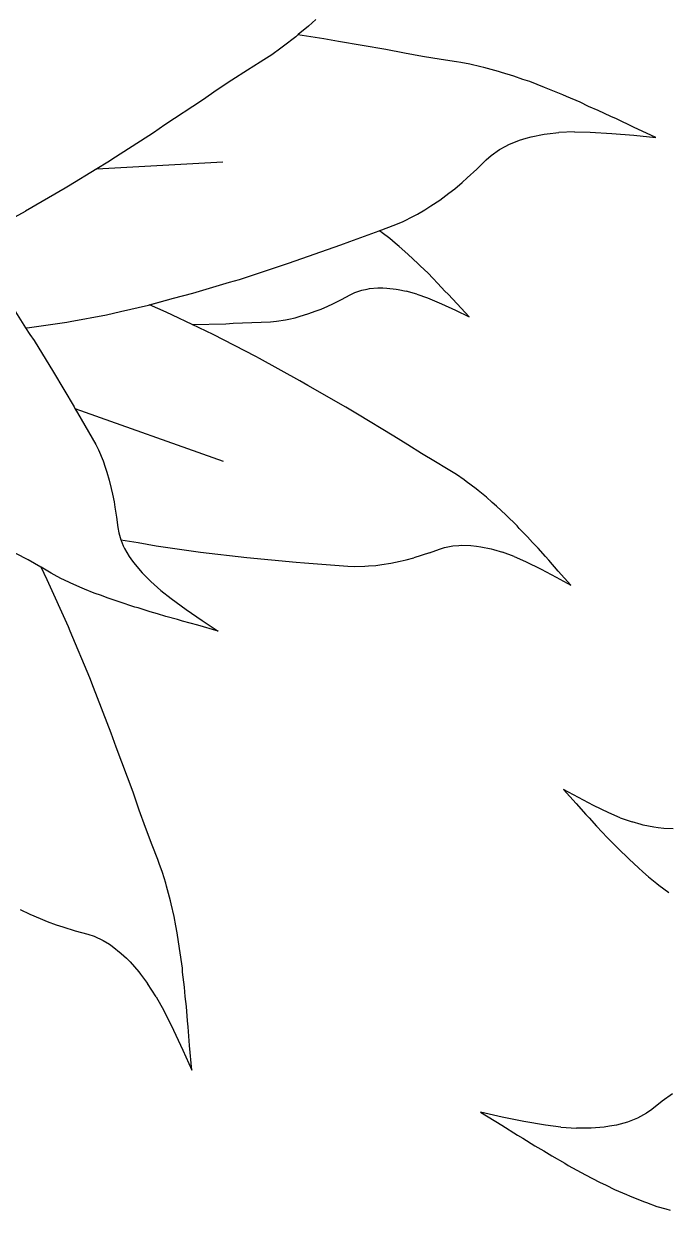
# Model space of a CAD drawing. Header units: metres. Extents: x 244.4 to 340.3, y -4.1 to 64.3.
# Drawn here: x 301.0383 to 301.2856, y 32.8411 to 33.2972 of the extents above; entities that cross this region are included whole.
import ezdxf

# ---------------------------------------------------------------- set-up
doc = ezdxf.new("R2010")
doc.units = ezdxf.units.M
doc.layers.add('Edges', color=7, linetype='Continuous')

msp = doc.modelspace()

# ---------------------------------------------------------------- linework, layer by layer
at = {"layer": 'Edges'}
for p, q in [((301.15069, 33.29883), (301.14793, 33.29631)), ((301.14395, 33.29306), (301.14379, 33.29292)), ((301.14793, 33.29631), (301.14395, 33.29306)), ((301.13833, 33.28859), (301.13731, 33.28789)), ((301.14303, 33.29225), (301.13833, 33.28859)), ((301.14379, 33.29292), (301.14303, 33.29225)), ((301.15379, 33.29142), (301.14379, 33.29292)), ((301.15949, 33.29038), (301.15379, 33.29142)), ((301.17771, 33.28732), (301.15949, 33.29038)), ((301.13381, 33.28533), (301.13076, 33.28338)), ((301.13731, 33.28789), (301.13381, 33.28533)), ((301.18483, 33.28589), (301.17771, 33.28732)), ((301.19179, 33.28463), (301.18483, 33.28589)), ((301.19902, 33.28346), (301.19179, 33.28463)), ((301.12439, 33.27941), (301.11837, 33.27557)), ((301.12936, 33.28244), (301.12439, 33.27941)), ((301.13076, 33.28338), (301.12936, 33.28244)), ((301.20483, 33.28262), (301.19902, 33.28346)), ((301.2065, 33.2823), (301.20483, 33.28262)), ((301.21005, 33.2817), (301.2065, 33.2823)), ((301.21424, 33.2807), (301.21005, 33.2817)), ((301.21542, 33.28045), (301.21424, 33.2807)), ((301.22106, 33.27891), (301.21542, 33.28045)), ((301.11837, 33.27557), (301.11275, 33.2718)), ((301.2222, 33.27853), (301.22106, 33.27891)), ((301.22697, 33.27708), (301.2222, 33.27853)), ((301.23037, 33.27583), (301.22697, 33.27708)), ((301.23302, 33.27496), (301.23037, 33.27583)), ((301.23869, 33.27275), (301.23302, 33.27496)), ((301.11275, 33.2718), (301.10717, 33.26785)), ((301.24573, 33.26993), (301.23869, 33.27275)), ((301.10717, 33.26785), (301.09267, 33.2583)), ((301.24715, 33.26925), (301.24573, 33.26993)), ((301.25246, 33.26704), (301.24715, 33.26925)), ((301.2557, 33.26546), (301.25246, 33.26704)), ((301.25936, 33.26393), (301.2557, 33.26546)), ((301.26431, 33.2615), (301.25936, 33.26393)), ((301.26645, 33.26061), (301.26431, 33.2615)), ((301.09267, 33.2583), (301.08825, 33.25527)), ((301.27294, 33.25746), (301.26645, 33.26061)), ((301.28155, 33.25345), (301.27294, 33.25746)), ((301.08825, 33.25527), (301.07362, 33.24595)), ((301.22495, 33.25079), (301.22908, 33.25243)), ((301.22908, 33.25243), (301.23163, 33.25319)), ((301.23163, 33.25319), (301.23362, 33.25374)), ((301.23362, 33.25374), (301.23862, 33.25471)), ((301.23862, 33.25471), (301.23969, 33.25484)), ((301.23969, 33.25484), (301.24421, 33.25535)), ((301.25025, 33.25563), (301.24421, 33.25535)), ((301.25025, 33.25563), (301.25625, 33.25556)), ((301.25625, 33.25556), (301.26466, 33.25509)), ((301.26466, 33.25509), (301.27311, 33.25433)), ((301.27311, 33.25433), (301.28155, 33.25345)), ((301.21815, 33.24661), (301.22135, 33.24884)), ((301.22135, 33.24884), (301.22379, 33.2502)), ((301.22379, 33.2502), (301.22495, 33.25079)), ((301.06651, 33.24145), (301.11497, 33.24416)), ((301.07066, 33.24398), (301.06651, 33.24145)), ((301.07362, 33.24595), (301.07066, 33.24398)), ((301.21268, 33.24136), (301.21624, 33.24494)), ((301.21624, 33.24494), (301.21815, 33.24661)), ((301.06651, 33.24145), (301.05563, 33.23482)), ((301.20898, 33.238), (301.21268, 33.24136)), ((301.05428, 33.23396), (301.03909, 33.22519)), ((301.05563, 33.23482), (301.05428, 33.23396)), ((301.20189, 33.23208), (301.20416, 33.2338)), ((301.20416, 33.2338), (301.20702, 33.23619)), ((301.20702, 33.23619), (301.20898, 33.238)), ((301.195, 33.22716), (301.19843, 33.22944)), ((301.19843, 33.22944), (301.20189, 33.23208)), ((301.02514, 33.2177), (301.03909, 33.22519)), ((301.18989, 33.22401), (301.19272, 33.22566)), ((301.19272, 33.22566), (301.195, 33.22716)), ((301.17517, 33.21767), (301.18158, 33.22002)), ((301.18158, 33.22002), (301.18437, 33.22119)), ((301.18437, 33.22119), (301.18833, 33.2232)), ((301.18833, 33.2232), (301.18989, 33.22401)), ((301.16379, 33.2135), (301.17517, 33.21767)), ((301.17562, 33.21736), (301.17517, 33.21767)), ((301.17631, 33.2168), (301.17562, 33.21736)), ((301.1792, 33.21462), (301.17631, 33.2168)), ((301.14023, 33.20514), (301.16038, 33.21217)), ((301.16038, 33.21217), (301.16379, 33.2135)), ((301.18122, 33.2129), (301.1792, 33.21462)), ((301.1828, 33.21164), (301.18122, 33.2129)), ((301.1861, 33.20869), (301.1828, 33.21164)), ((301.19013, 33.20497), (301.1861, 33.20869)), ((301.12133, 33.19895), (301.14023, 33.20514)), ((301.19092, 33.20414), (301.19013, 33.20497)), ((301.19392, 33.20128), (301.19092, 33.20414)), ((301.10338, 33.19359), (301.11755, 33.19788)), ((301.11755, 33.19788), (301.12133, 33.19895)), ((301.1957, 33.19937), (301.19392, 33.20128)), ((301.19774, 33.19739), (301.1957, 33.19937)), ((301.20042, 33.19446), (301.19774, 33.19739)), ((301.09599, 33.19169), (301.10338, 33.19359)), ((301.16062, 33.19122), (301.16397, 33.19306)), ((301.16397, 33.19306), (301.1657, 33.19387)), ((301.1657, 33.19387), (301.16844, 33.19479)), ((301.16844, 33.19479), (301.17045, 33.19524)), ((301.17045, 33.19524), (301.17139, 33.19541)), ((301.17139, 33.19541), (301.17461, 33.19569)), ((301.17461, 33.19569), (301.17654, 33.19567)), ((301.17654, 33.19567), (301.17801, 33.19562)), ((301.17801, 33.19562), (301.18164, 33.19521)), ((301.18164, 33.19521), (301.18239, 33.19505)), ((301.18239, 33.19505), (301.18555, 33.1944)), ((301.18966, 33.19324), (301.18555, 33.1944)), ((301.18966, 33.19324), (301.19365, 33.19183)), ((301.20162, 33.19331), (301.20042, 33.19446)), ((301.20511, 33.1895), (301.20162, 33.19331)), ((301.07553, 33.18663), (301.08635, 33.18906)), ((301.08635, 33.18906), (301.09599, 33.19169)), ((301.08673, 33.18917), (301.09599, 33.19169)), ((301.09315, 33.18633), (301.08673, 33.18917)), ((301.15283, 33.18756), (301.15541, 33.18868)), ((301.15541, 33.18868), (301.15723, 33.18957)), ((301.15723, 33.18957), (301.16062, 33.19122)), ((301.19365, 33.19183), (301.1991, 33.18958)), ((301.1991, 33.18958), (301.20446, 33.18712)), ((301.20975, 33.18458), (301.20511, 33.1895)), ((301.03517, 33.18642), (301.03907, 33.18034)), ((301.05622, 33.18276), (301.07019, 33.18536)), ((301.07019, 33.18536), (301.07553, 33.18663)), ((301.09564, 33.18524), (301.09315, 33.18633)), ((301.10318, 33.18162), (301.09564, 33.18524)), ((301.13901, 33.18341), (301.14032, 33.18364)), ((301.14032, 33.18364), (301.14274, 33.1842)), ((301.14274, 33.1842), (301.14474, 33.18477)), ((301.14474, 33.18477), (301.14772, 33.18566)), ((301.14772, 33.18566), (301.15082, 33.18681)), ((301.15082, 33.18681), (301.15283, 33.18756)), ((301.20446, 33.18712), (301.20975, 33.18458)), ((301.03907, 33.18034), (301.04062, 33.18047)), ((301.03907, 33.18034), (301.04074, 33.17772)), ((301.04062, 33.18047), (301.05488, 33.1825)), ((301.05488, 33.1825), (301.05622, 33.18276)), ((301.10318, 33.18162), (301.11614, 33.1819)), ((301.11129, 33.17773), (301.10318, 33.18162)), ((301.11614, 33.1819), (301.11894, 33.18207)), ((301.11894, 33.18207), (301.13336, 33.18266)), ((301.13336, 33.18266), (301.13566, 33.18286)), ((301.13566, 33.18286), (301.13901, 33.18341)), ((301.04074, 33.17772), (301.04231, 33.1754)), ((301.04231, 33.1754), (301.04976, 33.16331)), ((301.12764, 33.16931), (301.11129, 33.17773)), ((301.1291, 33.1685), (301.12764, 33.16931)), ((301.14464, 33.16001), (301.1291, 33.1685)), ((301.04976, 33.16331), (301.05771, 33.14994)), ((301.14772, 33.15821), (301.14464, 33.16001)), ((301.16233, 33.14982), (301.14772, 33.15821)), ((301.05771, 33.14994), (301.05804, 33.14932)), ((301.05804, 33.14932), (301.05898, 33.14759)), ((301.05804, 33.14932), (301.11504, 33.12903)), ((301.05898, 33.14759), (301.06603, 33.13543)), ((301.16674, 33.14711), (301.16233, 33.14982)), ((301.18074, 33.13872), (301.16674, 33.14711)), ((301.18614, 33.13528), (301.18074, 33.13872)), ((301.06603, 33.13543), (301.06706, 33.13343)), ((301.06706, 33.13343), (301.06888, 33.12915)), ((301.19137, 33.13204), (301.18614, 33.13528)), ((301.06888, 33.12915), (301.06972, 33.12681)), ((301.19677, 33.1288), (301.19137, 33.13204)), ((301.20108, 33.1263), (301.19677, 33.1288)), ((301.06972, 33.12681), (301.07033, 33.12482)), ((301.07033, 33.12482), (301.07126, 33.12179)), ((301.20229, 33.12552), (301.20108, 33.1263)), ((301.20485, 33.12394), (301.20229, 33.12552)), ((301.07126, 33.12179), (301.07203, 33.11851)), ((301.20779, 33.12187), (301.20485, 33.12394)), ((301.20862, 33.12131), (301.20779, 33.12187)), ((301.21247, 33.11839), (301.20862, 33.12131)), ((301.07203, 33.11851), (301.07256, 33.11634)), ((301.07256, 33.11634), (301.07313, 33.11348)), ((301.21322, 33.11774), (301.21247, 33.11839)), ((301.21638, 33.11519), (301.21322, 33.11774)), ((301.21856, 33.11321), (301.21638, 33.11519)), ((301.07313, 33.11348), (301.07343, 33.11141)), ((301.07343, 33.11141), (301.07406, 33.10752)), ((301.22028, 33.11175), (301.21856, 33.11321)), ((301.22383, 33.10838), (301.22028, 33.11175)), ((301.07406, 33.10752), (301.07451, 33.10355)), ((301.22816, 33.10415), (301.22383, 33.10838)), ((301.07451, 33.10355), (301.07489, 33.10155)), ((301.07489, 33.10155), (301.0757, 33.09888)), ((301.229, 33.10322), (301.22816, 33.10415)), ((301.2322, 33.09999), (301.229, 33.10322)), ((301.0757, 33.09888), (301.08236, 33.09776)), ((301.0757, 33.09888), (301.07579, 33.09857)), ((301.07579, 33.09857), (301.07666, 33.09651)), ((301.08236, 33.09776), (301.0893, 33.09653)), ((301.23408, 33.09785), (301.2322, 33.09999)), ((301.23625, 33.09563), (301.23408, 33.09785)), ((301.04006, 33.09109), (301.03534, 33.09358)), ((301.07666, 33.09651), (301.07711, 33.09555)), ((301.07711, 33.09555), (301.07893, 33.09243)), ((301.07893, 33.09243), (301.08017, 33.09065)), ((301.0893, 33.09653), (301.1028, 33.09464)), ((301.1028, 33.09464), (301.10632, 33.09411)), ((301.10632, 33.09411), (301.12421, 33.09202)), ((301.19447, 33.09385), (301.18847, 33.09193)), ((301.19447, 33.09385), (301.19833, 33.09529)), ((301.19833, 33.09529), (301.20031, 33.0959)), ((301.20031, 33.0959), (301.20344, 33.09649)), ((301.20344, 33.09649), (301.20573, 33.0967)), ((301.20573, 33.0967), (301.20678, 33.09676)), ((301.20678, 33.09676), (301.21041, 33.09665)), ((301.21041, 33.09665), (301.21257, 33.09639)), ((301.21257, 33.09639), (301.21422, 33.09617)), ((301.21422, 33.09617), (301.21826, 33.09531)), ((301.21826, 33.09531), (301.2191, 33.09507)), ((301.2191, 33.09507), (301.22259, 33.09404)), ((301.2271, 33.09238), (301.22259, 33.09404)), ((301.2271, 33.09238), (301.23146, 33.09049)), ((301.23908, 33.09236), (301.23625, 33.09563)), ((301.24034, 33.09107), (301.23908, 33.09236)), ((301.04497, 33.08835), (301.04006, 33.09109)), ((301.04503, 33.08831), (301.04497, 33.08835)), ((301.04737, 33.08351), (301.04503, 33.08831)), ((301.04892, 33.08603), (301.04503, 33.08831)), ((301.08017, 33.09065), (301.08119, 33.08928)), ((301.08119, 33.08928), (301.08393, 33.08609)), ((301.12421, 33.09202), (301.14316, 33.0902)), ((301.14316, 33.0902), (301.14641, 33.08999)), ((301.14641, 33.08999), (301.16302, 33.08869)), ((301.16302, 33.08869), (301.16567, 33.08859)), ((301.16567, 33.08859), (301.16955, 33.08871)), ((301.16955, 33.08871), (301.17106, 33.08877)), ((301.17106, 33.08877), (301.17386, 33.08902)), ((301.17386, 33.08902), (301.17617, 33.08934)), ((301.17617, 33.08934), (301.1796, 33.08986)), ((301.1796, 33.08986), (301.18318, 33.09063)), ((301.18318, 33.09063), (301.18549, 33.09113)), ((301.18549, 33.09113), (301.18847, 33.09193)), ((301.23146, 33.09049), (301.23739, 33.0876)), ((301.244, 33.08683), (301.24034, 33.09107)), ((301.05553, 33.06537), (301.04737, 33.08351)), ((301.0501, 33.08541), (301.04892, 33.08603)), ((301.05259, 33.08402), (301.0501, 33.08541)), ((301.05567, 33.08256), (301.05259, 33.08402)), ((301.08393, 33.08609), (301.08456, 33.08546)), ((301.08456, 33.08546), (301.08726, 33.08277)), ((301.23739, 33.0876), (301.24317, 33.08451)), ((301.24317, 33.08451), (301.24885, 33.08136)), ((301.24885, 33.08136), (301.244, 33.08683)), ((301.05653, 33.08211), (301.05567, 33.08256)), ((301.06083, 33.08022), (301.05653, 33.08211)), ((301.06174, 33.07988), (301.06083, 33.08022)), ((301.06548, 33.07833), (301.06174, 33.07988)), ((301.09107, 33.0794), (301.08726, 33.08277)), ((301.09107, 33.0794), (301.09507, 33.07625)), ((301.06825, 33.07736), (301.06548, 33.07833)), ((301.07039, 33.07652), (301.06825, 33.07736)), ((301.07512, 33.07494), (301.07039, 33.07652)), ((301.0811, 33.07298), (301.07512, 33.07494)), ((301.09507, 33.07625), (301.10091, 33.07199)), ((301.08235, 33.07265), (301.0811, 33.07298)), ((301.08694, 33.07119), (301.08235, 33.07265)), ((301.08985, 33.07043), (301.08694, 33.07119)), ((301.09304, 33.0694), (301.08985, 33.07043)), ((301.10091, 33.07199), (301.10699, 33.06785)), ((301.05621, 33.06369), (301.05553, 33.06537)), ((301.09754, 33.06823), (301.09304, 33.0694)), ((301.09942, 33.0676), (301.09754, 33.06823)), ((301.10534, 33.06601), (301.09942, 33.0676)), ((301.11318, 33.06372), (301.10534, 33.06601)), ((301.10699, 33.06785), (301.11318, 33.06372)), ((301.06374, 33.04573), (301.05621, 33.06369)), ((301.06513, 33.04205), (301.06374, 33.04573)), ((301.07202, 33.02456), (301.06513, 33.04205)), ((301.07397, 33.0191), (301.07202, 33.02456)), ((301.08043, 33.00179), (301.07397, 33.0191)), ((301.08275, 32.99492), (301.08043, 33.00179)), ((301.25175, 32.99976), (301.24605, 33.00287)), ((301.24605, 33.00287), (301.25094, 32.99744)), ((301.25094, 32.99744), (301.25463, 32.99322)), ((301.25756, 32.99671), (301.25175, 32.99976)), ((301.2635, 32.99386), (301.25756, 32.99671)), ((301.08514, 32.98826), (301.08275, 32.99492)), ((301.25463, 32.99322), (301.25589, 32.99194)), ((301.25589, 32.99194), (301.25874, 32.98869)), ((301.26787, 32.99201), (301.2635, 32.99386)), ((301.26787, 32.99201), (301.2724, 32.99038)), ((301.08774, 32.98141), (301.08514, 32.98826)), ((301.25874, 32.98869), (301.26093, 32.98649)), ((301.2759, 32.98937), (301.2724, 32.99038)), ((301.27674, 32.98914), (301.2759, 32.98937)), ((301.28078, 32.98831), (301.27674, 32.98914)), ((301.28243, 32.98809), (301.28078, 32.98831)), ((301.2846, 32.98786), (301.28243, 32.98809)), ((301.28822, 32.98777), (301.2846, 32.98786)), ((301.26093, 32.98649), (301.26283, 32.98436)), ((301.26283, 32.98436), (301.26605, 32.98115)), ((301.08992, 32.97596), (301.08774, 32.98141)), ((301.26605, 32.98115), (301.26689, 32.98023)), ((301.26689, 32.98023), (301.27125, 32.97603)), ((301.09048, 32.97435), (301.08992, 32.97596)), ((301.09173, 32.97098), (301.09048, 32.97435)), ((301.27125, 32.97603), (301.27483, 32.97268)), ((301.09296, 32.96685), (301.09173, 32.97098)), ((301.27483, 32.97268), (301.27656, 32.97123)), ((301.27656, 32.97123), (301.27876, 32.96927)), ((301.27876, 32.96927), (301.28193, 32.96674)), ((301.09334, 32.9657), (301.09296, 32.96685)), ((301.09483, 32.96005), (301.09334, 32.9657)), ((301.28193, 32.96674), (301.28269, 32.9661)), ((301.28269, 32.9661), (301.28655, 32.96321)), ((301.09506, 32.95887), (301.09483, 32.96005)), ((301.03698, 32.95674), (301.04066, 32.95491)), ((301.09619, 32.95402), (301.09506, 32.95887)), ((301.04066, 32.95491), (301.04468, 32.95323)), ((301.04468, 32.95323), (301.0473, 32.95213)), ((301.0473, 32.95213), (301.0508, 32.95085)), ((301.0508, 32.95085), (301.05335, 32.95005)), ((301.09681, 32.95045), (301.09619, 32.95402)), ((301.05335, 32.95005), (301.05811, 32.94853)), ((301.05811, 32.94853), (301.06299, 32.94724)), ((301.06299, 32.94724), (301.0654, 32.94642)), ((301.0654, 32.94642), (301.06893, 32.94476)), ((301.09738, 32.94771), (301.09681, 32.95045)), ((301.0983, 32.9417), (301.09738, 32.94771)), ((301.06893, 32.94476), (301.07132, 32.94333)), ((301.07132, 32.94333), (301.07241, 32.94262)), ((301.07241, 32.94262), (301.07589, 32.93986)), ((301.07589, 32.93986), (301.07784, 32.93803)), ((301.07784, 32.93803), (301.0793, 32.93659)), ((301.09938, 32.93419), (301.0983, 32.9417)), ((301.0793, 32.93659), (301.08265, 32.93274)), ((301.08265, 32.93274), (301.08329, 32.93188)), ((301.0995, 32.93263), (301.09938, 32.93419)), ((301.10024, 32.92692), (301.0995, 32.93263)), ((301.08329, 32.93188), (301.08599, 32.92822)), ((301.08925, 32.92313), (301.08599, 32.92822)), ((301.1005, 32.92333), (301.10024, 32.92692)), ((301.08925, 32.92313), (301.09219, 32.9179)), ((301.101, 32.91939), (301.1005, 32.92333)), ((301.10137, 32.91389), (301.101, 32.91939)), ((301.09219, 32.9179), (301.096, 32.91038)), ((301.096, 32.91038), (301.09956, 32.90268)), ((301.10167, 32.91159), (301.10137, 32.91389)), ((301.10218, 32.90439), (301.10167, 32.91159)), ((301.09956, 32.90268), (301.10302, 32.89493)), ((301.10302, 32.89493), (301.10218, 32.90439)), ((301.28395, 32.88298), (301.28, 32.87983)), ((301.288, 32.8859), (301.28395, 32.88298)), ((301.22243, 32.87694), (301.21415, 32.87876)), ((301.21415, 32.87876), (301.22225, 32.87381)), ((301.27791, 32.87838), (301.27448, 32.87652)), ((301.28, 32.87983), (301.27791, 32.87838)), ((301.22225, 32.87381), (301.22834, 32.86994)), ((301.23074, 32.87522), (301.22243, 32.87694)), ((301.23905, 32.8738), (301.23074, 32.87522)), ((301.245, 32.87306), (301.23905, 32.8738)), ((301.26378, 32.87337), (301.26174, 32.87305)), ((301.2664, 32.87384), (301.26378, 32.87337)), ((301.27069, 32.875), (301.2664, 32.87384)), ((301.27191, 32.87546), (301.27069, 32.875)), ((301.27448, 32.87652), (301.27191, 32.87546)), ((301.22834, 32.86994), (301.23037, 32.86881)), ((301.23037, 32.86881), (301.23501, 32.86584)), ((301.245, 32.87306), (301.25103, 32.87265)), ((301.25558, 32.87264), (301.25103, 32.87265)), ((301.25666, 32.87265), (301.25558, 32.87264)), ((301.26174, 32.87305), (301.25666, 32.87265)), ((301.23501, 32.86584), (301.23848, 32.8639)), ((301.23848, 32.8639), (301.24152, 32.86196)), ((301.24152, 32.86196), (301.24654, 32.85917)), ((301.24654, 32.85917), (301.24787, 32.85834)), ((301.24787, 32.85834), (301.25455, 32.85473)), ((301.25455, 32.85473), (301.25993, 32.85189)), ((301.25993, 32.85189), (301.26247, 32.85073)), ((301.26247, 32.85073), (301.26571, 32.8491)), ((301.26571, 32.8491), (301.27028, 32.84713)), ((301.27028, 32.84713), (301.27137, 32.84662)), ((301.27137, 32.84662), (301.27679, 32.84445)), ((301.27679, 32.84445), (301.27794, 32.84406)), ((301.27794, 32.84406), (301.28199, 32.8426)), ((301.28199, 32.8426), (301.28545, 32.8416)), ((301.28545, 32.8416), (301.28707, 32.84109))]:
    msp.add_line(p, q, dxfattribs=at)

doc.saveas('drawing.dxf')
